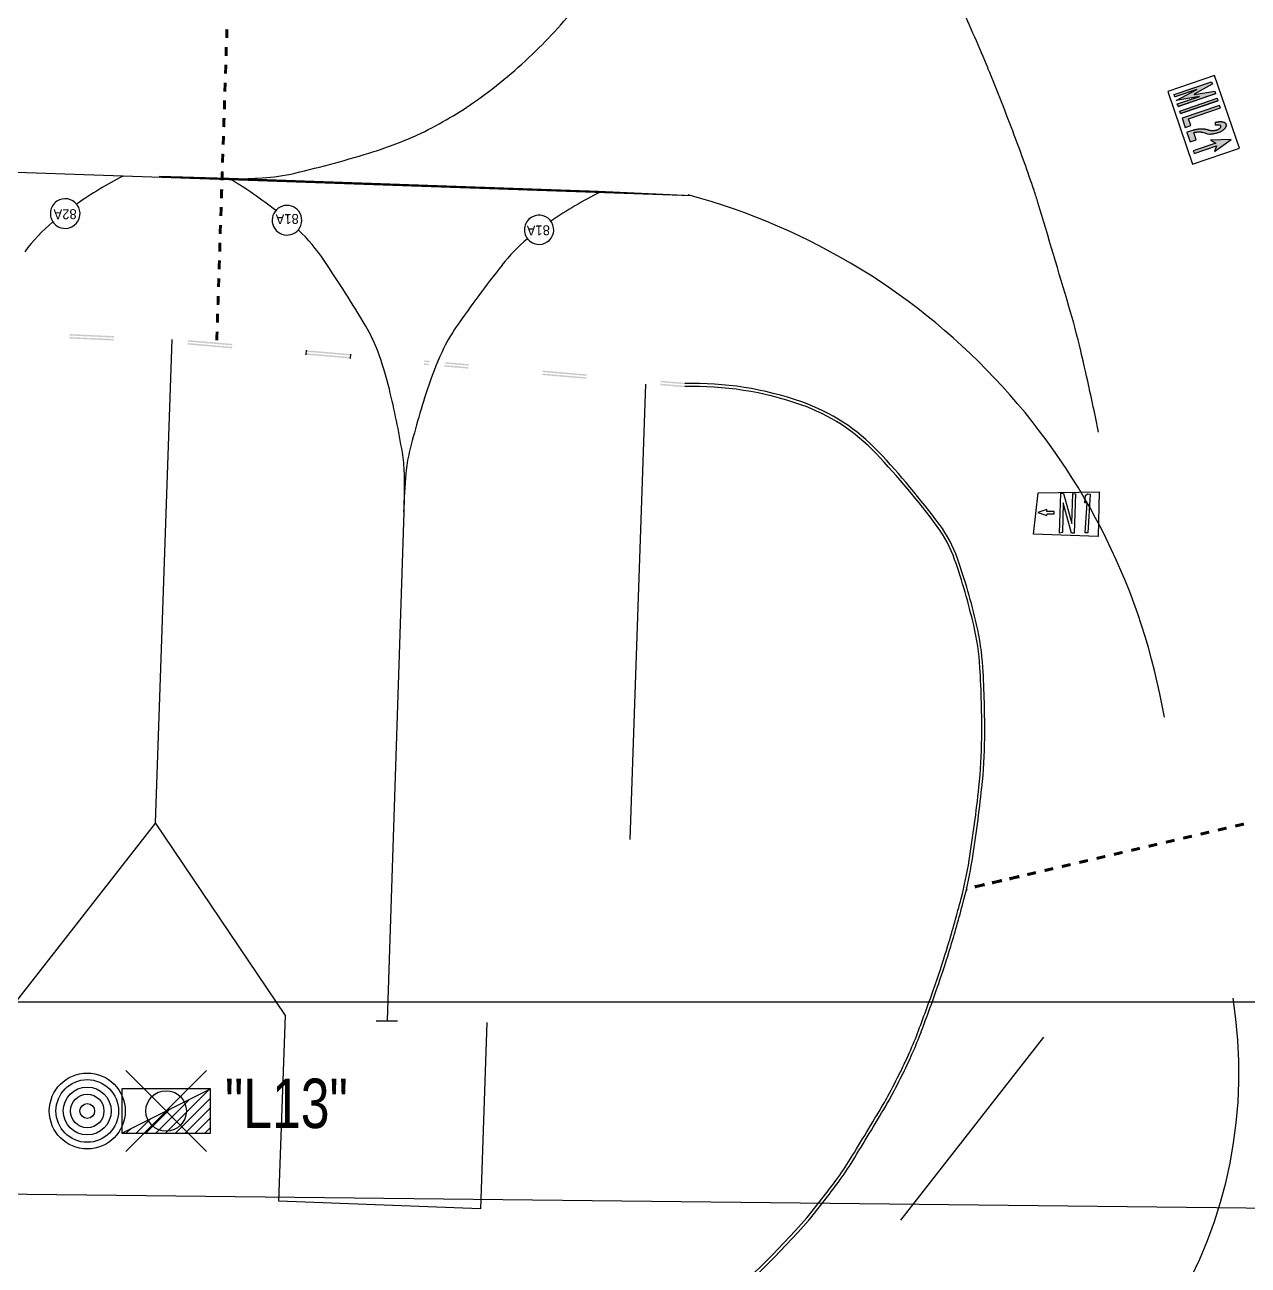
# Model space of a CAD drawing. Header units: millimetres. Extents: x 1358 to 1865, y 706 to 1003.
# Drawn here: x 1764.22 to 1794.43, y 877.49 to 908.12 of the extents above; entities that cross this region are included whole.
import ezdxf

# ---------------------------------------------------------------- set-up
doc = ezdxf.new("R2010")
doc.units = ezdxf.units.MM
doc.header["$PDMODE"] = 35
doc.linetypes.add('HIDDEN', pattern=[9.525, 6.35, -3.175])
for name, color, linetype in [('L-燈具圖', 7, 'Continuous'), ('建築', 7, 'Continuous'), ('文字', 6, 'Continuous'), ('既設管線', 1, 'HIDDEN'), ('電氣設備', 161, 'Continuous')]:
    doc.layers.add(name, color=color, linetype=linetype)
doc.styles.add('AE', font='romans.shx', dxfattribs={"bigfont": 'chineset.shx'})
doc.styles.add('ChinaText', font='')
doc.styles.add('新細明體', font='')
doc.styles.get('ChinaText').set_extended_font_data('新細明體')
doc.styles.get('新細明體').set_extended_font_data('新細明體')

# ---------------------------------------------------------------- blocks, each defined once
blk = doc.blocks.new('GN02D2D')
at = {"color": 0, "linetype": 'ByBlock'}
for p, q in [((-300, 0), (300, 300)), ((-300, 300), (-300, 0)), ((300, 300), (-300, 300)), ((-3.4, 0), (293.2, 296.6)), ((300, 0), (300, 300)), ((-69.7, 0), (160.6, 230.3)), ((62.9, 0), (300, 237.1)), ((129.2, 0), (300, 170.8)), ((-202.3, 0), (-104.6, 97.7)), ((-136, 0), (28, 164)), ((195.5, 0), (300, 104.5)), ((-300, 0), (300, 0)), ((-268.6, 0), (-237.1, 31.4)), ((261.8, 0), (300, 38.2))]:
    blk.add_line(p, q, dxfattribs=at)
blk.add_point((0, 150), dxfattribs=at)
at = {"color": 0, "linetype": 'ByBlock', "style": 'AE', "flags": 1}
blk.add_attdef('KENCAD', (0, 0), '', height=1, dxfattribs=at)
blk = doc.blocks.new('L-15M環架高桅桿A')
at = {"layer": 'L-燈具圖', "color": 211}
for radius in [3.49, 2.88, 2.2, 1.54, 0.678]:
    blk.add_circle((0, 0), radius, dxfattribs=at)

msp = doc.modelspace()

# ---------------------------------------------------------------- hatches: boundary and pattern name
at = {"layer": '建築', "ltscale": 1000}
h = msp.add_hatch(color=256, dxfattribs=at)
h.paths.add_polyline_path([(1769.211, 908.009), (1769.175, 908.01), (1769.168, 907.79), (1769.204, 907.789)])
h.paths.add_polyline_path([(1769.248, 908.008), (1769.211, 908.009), (1769.204, 907.789), (1769.241, 907.788)])
for points in [[(1769.232, 907.565), (1769.158, 907.567), (1769.151, 907.348, -0.00065), (1769.188, 907.347), (1769.224, 907.345)], [(1769.203, 906.687), (1769.129, 906.689), (1769.122, 906.47, -0.00065), (1769.159, 906.468), (1769.195, 906.467)], [(1769.174, 905.808), (1769.1, 905.81), (1769.093, 905.591, -0.00065), (1769.13, 905.59), (1769.166, 905.588)], [(1769.144, 904.93), (1769.071, 904.932), (1769.064, 904.713, -0.00065), (1769.101, 904.711), (1769.137, 904.71)], [(1769.115, 904.051), (1769.042, 904.054), (1769.035, 903.834, -0.00065), (1769.072, 903.833), (1769.108, 903.831)], [(1769.086, 903.173), (1769.013, 903.175), (1769.006, 902.956, -0.00065), (1769.042, 902.954), (1769.079, 902.953)]]:
    msp.add_hatch(color=256, dxfattribs=at).paths.add_polyline_path(points)
h = msp.add_hatch(color=256, dxfattribs=at)
h.paths.add_polyline_path([(1769.183, 907.13), (1769.146, 907.132), (1769.139, 906.912), (1769.175, 906.911)])
h.paths.add_polyline_path([(1769.219, 907.129), (1769.183, 907.13), (1769.175, 906.911), (1769.212, 906.91)])
h = msp.add_hatch(color=256, dxfattribs=at)
h.paths.add_polyline_path([(1792.762, 905.927), (1792.742, 905.987), (1793.666, 906.302), (1793.686, 906.242)])
h.paths.add_polyline_path([(1793.626, 906.417), (1793.625, 906.416), (1792.704, 906.103), (1792.702, 906.104), (1792.682, 906.163), (1792.684, 906.163), (1793.227, 906.348), (1793.229, 906.349), (1793.229, 906.349), (1793.227, 906.349), (1792.655, 906.249), (1792.653, 906.248), (1792.652, 906.248), (1792.654, 906.249), (1793.164, 906.518), (1793.164, 906.518), (1793.162, 906.517), (1792.625, 906.335), (1792.623, 906.336), (1792.603, 906.394), (1792.604, 906.395), (1793.526, 906.709), (1793.528, 906.709), (1793.548, 906.648), (1793.547, 906.648), (1793.544, 906.647), (1793.102, 906.401), (1793.1, 906.4), (1793.101, 906.4), (1793.103, 906.4), (1793.606, 906.477), (1793.606, 906.477), (1793.626, 906.419)])
h.paths.add_polyline_path([(1793.726, 906.127), (1792.801, 905.812), (1792.88, 905.581), (1793.019, 905.628), (1792.96, 905.799), (1793.746, 906.066)])
h.paths.add_polyline_path([(1793.617, 905.701), (1793.617, 905.693), (1793.618, 905.685), (1793.619, 905.676), (1793.619, 905.671), (1793.619, 905.668), (1793.62, 905.665), (1793.62, 905.66), (1793.62, 905.657), (1793.62, 905.655), (1793.621, 905.649), (1793.621, 905.646), (1793.621, 905.644), (1793.621, 905.643), (1793.623, 905.642), (1793.632, 905.644), (1793.641, 905.645), (1793.648, 905.646), (1793.656, 905.647), (1793.663, 905.648), (1793.672, 905.648), (1793.69, 905.649), (1793.697, 905.648), (1793.704, 905.647), (1793.709, 905.647), (1793.714, 905.646), (1793.72, 905.644), (1793.74, 905.635), (1793.743, 905.631), (1793.747, 905.627), (1793.75, 905.619), (1793.752, 905.61), (1793.752, 905.604), (1793.752, 905.601), (1793.751, 905.596), (1793.748, 905.588), (1793.745, 905.583), (1793.743, 905.578), (1793.739, 905.573), (1793.737, 905.569), (1793.734, 905.566), (1793.73, 905.562), (1793.724, 905.554), (1793.721, 905.551), (1793.713, 905.544), (1793.709, 905.54), (1793.704, 905.537), (1793.697, 905.532), (1793.691, 905.529), (1793.683, 905.526), (1793.676, 905.523), (1793.671, 905.521), (1793.663, 905.517), (1793.656, 905.515), (1793.65, 905.513), (1793.645, 905.511), (1793.637, 905.509), (1793.631, 905.507), (1793.625, 905.506), (1793.621, 905.505), (1793.612, 905.503), (1793.606, 905.501), (1793.599, 905.5), (1793.594, 905.5), (1793.592, 905.499), (1793.581, 905.498), (1793.573, 905.498), (1793.562, 905.497), (1793.544, 905.497), (1793.537, 905.497), (1793.522, 905.499), (1793.508, 905.501), (1793.497, 905.503), (1793.484, 905.506), (1793.471, 905.51), (1793.464, 905.512), (1793.449, 905.516), (1793.435, 905.52), (1793.422, 905.524), (1793.404, 905.528), (1793.392, 905.531), (1793.387, 905.532), (1793.382, 905.533), (1793.377, 905.534), (1793.367, 905.535), (1793.363, 905.536), (1793.358, 905.537), (1793.354, 905.537), (1793.35, 905.538), (1793.342, 905.539), (1793.334, 905.54), (1793.326, 905.54), (1793.315, 905.541), (1793.301, 905.542), (1793.292, 905.542), (1793.276, 905.542), (1793.258, 905.542), (1793.255, 905.542), (1793.244, 905.541), (1793.239, 905.541), (1793.215, 905.539), (1793.195, 905.536), (1793.181, 905.534), (1793.171, 905.533), (1793.165, 905.532), (1793.153, 905.53), (1793.144, 905.528), (1793.14, 905.527), (1793.133, 905.526), (1793.127, 905.524), (1793.125, 905.524), (1793.116, 905.522), (1793.11, 905.521), (1793.104, 905.519), (1793.097, 905.518), (1793.091, 905.516), (1793.085, 905.515), (1793.075, 905.512), (1793.071, 905.511), (1793.069, 905.51), (1792.921, 905.463), (1792.92, 905.462), (1792.921, 905.46), (1793.001, 905.225), (1793.002, 905.224), (1793.148, 905.274), (1793.148, 905.276), (1793.087, 905.455), (1793.087, 905.456), (1793.089, 905.456), (1793.091, 905.457), (1793.093, 905.457), (1793.106, 905.46), (1793.115, 905.462), (1793.133, 905.465), (1793.145, 905.467), (1793.154, 905.468), (1793.162, 905.469), (1793.177, 905.471), (1793.199, 905.472), (1793.208, 905.472), (1793.217, 905.472), (1793.23, 905.472), (1793.259, 905.47), (1793.272, 905.468), (1793.301, 905.463), (1793.339, 905.454), (1793.404, 905.434), (1793.43, 905.427), (1793.445, 905.424), (1793.474, 905.42), (1793.484, 905.42), (1793.502, 905.42), (1793.526, 905.422), (1793.549, 905.425), (1793.573, 905.428), (1793.595, 905.432), (1793.623, 905.438), (1793.64, 905.442), (1793.663, 905.449), (1793.678, 905.454), (1793.693, 905.459), (1793.719, 905.469), (1793.737, 905.476), (1793.763, 905.489), (1793.772, 905.494), (1793.784, 905.501), (1793.8, 905.511), (1793.812, 905.519), (1793.817, 905.522), (1793.829, 905.532), (1793.832, 905.534), (1793.833, 905.535), (1793.835, 905.536), (1793.84, 905.541), (1793.841, 905.542), (1793.844, 905.545), (1793.847, 905.547), (1793.85, 905.55), (1793.854, 905.554), (1793.855, 905.555), (1793.859, 905.559), (1793.863, 905.565), (1793.866, 905.568), (1793.869, 905.572), (1793.871, 905.575), (1793.873, 905.578), (1793.876, 905.581), (1793.879, 905.587), (1793.881, 905.591), (1793.883, 905.593), (1793.884, 905.597), (1793.887, 905.602), (1793.889, 905.607), (1793.89, 905.611), (1793.891, 905.615), (1793.892, 905.616), (1793.893, 905.623), (1793.894, 905.626), (1793.894, 905.629), (1793.894, 905.632), (1793.894, 905.636), (1793.894, 905.639), (1793.894, 905.644), (1793.894, 905.647), (1793.893, 905.65), (1793.892, 905.654), (1793.892, 905.655), (1793.891, 905.659), (1793.889, 905.663), (1793.886, 905.669), (1793.883, 905.673), (1793.88, 905.678), (1793.874, 905.684), (1793.865, 905.691), (1793.852, 905.699), (1793.848, 905.701), (1793.832, 905.708), (1793.817, 905.712), (1793.806, 905.714), (1793.801, 905.715), (1793.797, 905.716), (1793.792, 905.716), (1793.784, 905.717), (1793.78, 905.718), (1793.773, 905.718), (1793.77, 905.719), (1793.766, 905.719), (1793.759, 905.719), (1793.753, 905.719), (1793.747, 905.719), (1793.741, 905.719), (1793.735, 905.719), (1793.729, 905.719), (1793.724, 905.719), (1793.721, 905.718), (1793.715, 905.718), (1793.705, 905.717), (1793.697, 905.716), (1793.69, 905.715), (1793.685, 905.715), (1793.673, 905.713), (1793.668, 905.712), (1793.659, 905.711), (1793.657, 905.71), (1793.648, 905.709), (1793.644, 905.708), (1793.635, 905.706), (1793.631, 905.705), (1793.622, 905.703), (1793.618, 905.702)])
h.paths.add_polyline_path([(1793.088, 904.97), (1793.099, 904.938), (1793.654, 905.127), (1793.597, 904.989), (1794.012, 905.285), (1793.503, 905.266), (1793.632, 905.191), (1793.077, 905.002)])
h = msp.add_hatch(color=256, dxfattribs=at)
h.paths.add_polyline_path([(1769.154, 906.252), (1769.117, 906.253), (1769.11, 906.033), (1769.147, 906.032)])
h.paths.add_polyline_path([(1769.19, 906.251), (1769.154, 906.252), (1769.147, 906.032), (1769.183, 906.031)])
h = msp.add_hatch(color=256, dxfattribs=at)
h.paths.add_polyline_path([(1769.139, 905.813), (1769.103, 905.814), (1769.096, 905.594), (1769.132, 905.593)])
h.paths.add_polyline_path([(1769.176, 905.811), (1769.139, 905.813), (1769.132, 905.593), (1769.169, 905.592)])
h = msp.add_hatch(color=256, dxfattribs=at)
h.paths.add_polyline_path([(1769.125, 905.373), (1769.088, 905.375), (1769.081, 905.155), (1769.118, 905.154)])
h.paths.add_polyline_path([(1769.162, 905.372), (1769.125, 905.373), (1769.118, 905.154), (1769.154, 905.153)])
h = msp.add_hatch(color=256, dxfattribs=at)
h.paths.add_polyline_path([(1769.096, 904.495), (1769.06, 904.496), (1769.052, 904.276), (1769.089, 904.275)])
h.paths.add_polyline_path([(1769.133, 904.494), (1769.096, 904.495), (1769.089, 904.275), (1769.126, 904.274)])
h = msp.add_hatch(color=256, dxfattribs=at)
h.paths.add_polyline_path([(1769.082, 904.056), (1769.045, 904.057), (1769.038, 903.837), (1769.075, 903.836)])
h.paths.add_polyline_path([(1769.118, 904.054), (1769.082, 904.056), (1769.075, 903.836), (1769.111, 903.835)])
h = msp.add_hatch(color=256, dxfattribs=at)
h.paths.add_polyline_path([(1769.067, 903.616), (1769.031, 903.618), (1769.024, 903.398), (1769.06, 903.397)])
h.paths.add_polyline_path([(1769.104, 903.615), (1769.067, 903.616), (1769.06, 903.397), (1769.097, 903.396)])
h = msp.add_hatch(color=256, dxfattribs=at)
h.paths.add_polyline_path([(1769.039, 902.738), (1769.002, 902.739), (1768.995, 902.519), (1769.031, 902.518)])
h.paths.add_polyline_path([(1769.075, 902.737), (1769.039, 902.738), (1769.031, 902.518), (1769.068, 902.517)])
h = msp.add_hatch(color=256, dxfattribs=at)
h.paths.add_polyline_path([(1769.024, 902.299), (1768.988, 902.3), (1768.98, 902.08), (1769.017, 902.079)])
h.paths.add_polyline_path([(1769.061, 902.297), (1769.024, 902.299), (1769.017, 902.079), (1769.054, 902.078)])
h = msp.add_hatch(color=256, dxfattribs=at)
h.paths.add_polyline_path([(1769.01, 901.859), (1768.973, 901.861), (1768.966, 901.641), (1769.003, 901.64)])
h.paths.add_polyline_path([(1769.046, 901.858), (1769.01, 901.859), (1769.003, 901.64), (1769.039, 901.639)])
h = msp.add_hatch(color=256, dxfattribs=at)
h.paths.add_polyline_path([(1768.995, 901.42), (1768.959, 901.421), (1768.952, 901.202), (1768.988, 901.201)])
h.paths.add_polyline_path([(1769.032, 901.419), (1768.995, 901.42), (1768.988, 901.201), (1769.025, 901.199)])
h = msp.add_hatch(color=256, dxfattribs=at)
h.paths.add_polyline_path([(1768.981, 900.981), (1768.944, 900.982), (1768.937, 900.762), (1768.974, 900.761)])
h.paths.add_polyline_path([(1769.018, 900.98), (1768.981, 900.981), (1768.974, 900.761), (1769.01, 900.76)])
h = msp.add_hatch(color=256, dxfattribs=at)
h.paths.add_polyline_path([(1766.421, 900.43), (1765.323, 900.48), (1765.321, 900.444), (1766.419, 900.393)])
h.paths.add_polyline_path([(1765.32, 900.407), (1765.318, 900.37), (1766.416, 900.32), (1766.417, 900.357)])
h = msp.add_hatch(color=256, dxfattribs=at)
h.paths.add_polyline_path([(1768.247, 900.331), (1768.244, 900.294), (1769.339, 900.2), (1769.342, 900.237)])
h.paths.add_polyline_path([(1768.241, 900.258), (1768.238, 900.221), (1769.333, 900.127), (1769.336, 900.164)])
h = msp.add_hatch(color=256, dxfattribs=at)
h.paths.add_polyline_path([(1768.967, 900.542), (1768.93, 900.543), (1768.923, 900.323), (1768.959, 900.322)])
h.paths.add_polyline_path([(1769.003, 900.54), (1768.967, 900.542), (1768.959, 900.322), (1768.996, 900.321)])
h = msp.add_hatch(color=256, dxfattribs=at)
h.paths.add_polyline_path([(1771.167, 900.08), (1771.163, 900.043), (1772.258, 899.949), (1772.261, 899.986)])
h.paths.add_polyline_path([(1771.16, 900.007), (1771.157, 899.97), (1772.252, 899.876), (1772.255, 899.913)])
h = msp.add_hatch(color=256, dxfattribs=at)
h.paths.add_polyline_path([(1774.582, 899.713), (1774.569, 899.677), (1775.171, 899.626), (1775.174, 899.662)])
h.paths.add_polyline_path([(1774.185, 899.71), (1774.198, 899.746), (1774.079, 899.756), (1774.076, 899.72)])
h.paths.add_polyline_path([(1774.608, 899.784), (1774.595, 899.749), (1775.177, 899.699), (1775.18, 899.735)])
h.paths.add_polyline_path([(1774.211, 899.782), (1774.224, 899.817), (1774.086, 899.829), (1774.083, 899.793)])
h = msp.add_hatch(color=256, dxfattribs=at)
h.paths.add_polyline_path([(1777.005, 899.578), (1777.002, 899.542), (1778.096, 899.448), (1778.099, 899.484)])
h.paths.add_polyline_path([(1776.998, 899.505), (1776.995, 899.469), (1778.09, 899.375), (1778.093, 899.411)])
h = msp.add_hatch(color=256, dxfattribs=at)
h.paths.add_polyline_path([(1780.517, 899.166), (1780.517, 899.203), (1779.918, 899.254), (1779.914, 899.218)])
h.paths.add_polyline_path([(1780.516, 899.24), (1780.516, 899.276), (1779.924, 899.327), (1779.921, 899.291)])
h = msp.add_hatch(color=256, dxfattribs=at)
h.paths.add_polyline_path([(1793.898, 888.28), (1793.889, 888.316), (1793.675, 888.266), (1793.684, 888.23)])
h.paths.add_polyline_path([(1793.906, 888.245), (1793.898, 888.28), (1793.684, 888.23), (1793.692, 888.195)])
h = msp.add_hatch(color=256, dxfattribs=at)
h.paths.add_polyline_path([(1794.326, 888.38), (1794.317, 888.416), (1794.103, 888.366), (1794.112, 888.33)])
h.paths.add_polyline_path([(1794.334, 888.344), (1794.326, 888.38), (1794.112, 888.33), (1794.12, 888.295)])
h = msp.add_hatch(color=256, dxfattribs=at)
h.paths.add_polyline_path([(1792.614, 887.98), (1792.606, 888.016), (1792.392, 887.966), (1792.4, 887.93)])
h.paths.add_polyline_path([(1792.622, 887.945), (1792.614, 887.98), (1792.4, 887.93), (1792.408, 887.895)])
h = msp.add_hatch(color=256, dxfattribs=at)
h.paths.add_polyline_path([(1793.042, 888.08), (1793.033, 888.116), (1792.819, 888.066), (1792.828, 888.03)])
h.paths.add_polyline_path([(1793.05, 888.045), (1793.042, 888.08), (1792.828, 888.03), (1792.836, 887.995)])
h = msp.add_hatch(color=256, dxfattribs=at)
h.paths.add_polyline_path([(1793.47, 888.18), (1793.461, 888.216), (1793.247, 888.166), (1793.256, 888.13)])
h.paths.add_polyline_path([(1793.478, 888.145), (1793.47, 888.18), (1793.256, 888.13), (1793.264, 888.095)])
h = msp.add_hatch(color=256, dxfattribs=at)
h.paths.add_polyline_path([(1791.33, 887.681), (1791.322, 887.716), (1791.108, 887.666), (1791.116, 887.631)])
h.paths.add_polyline_path([(1791.338, 887.645), (1791.33, 887.681), (1791.116, 887.631), (1791.124, 887.595)])
h = msp.add_hatch(color=256, dxfattribs=at)
h.paths.add_polyline_path([(1791.758, 887.781), (1791.75, 887.816), (1791.536, 887.766), (1791.544, 887.731)])
h.paths.add_polyline_path([(1791.766, 887.745), (1791.758, 887.781), (1791.544, 887.731), (1791.552, 887.695)])
h = msp.add_hatch(color=256, dxfattribs=at)
h.paths.add_polyline_path([(1792.186, 887.88), (1792.178, 887.916), (1791.964, 887.866), (1791.972, 887.831)])
h.paths.add_polyline_path([(1792.194, 887.845), (1792.186, 887.88), (1791.972, 887.831), (1791.98, 887.795)])
h = msp.add_hatch(color=256, dxfattribs=at)
h.paths.add_polyline_path([(1790.046, 887.381), (1790.038, 887.416), (1789.824, 887.367), (1789.832, 887.331)])
h.paths.add_polyline_path([(1790.054, 887.345), (1790.046, 887.381), (1789.832, 887.331), (1789.84, 887.295)])
h = msp.add_hatch(color=256, dxfattribs=at)
h.paths.add_polyline_path([(1790.474, 887.481), (1790.466, 887.516), (1790.252, 887.466), (1790.26, 887.431)])
h.paths.add_polyline_path([(1790.482, 887.445), (1790.474, 887.481), (1790.26, 887.431), (1790.268, 887.395)])
h = msp.add_hatch(color=256, dxfattribs=at)
h.paths.add_polyline_path([(1790.902, 887.581), (1790.894, 887.616), (1790.68, 887.566), (1790.688, 887.531)])
h.paths.add_polyline_path([(1790.91, 887.545), (1790.902, 887.581), (1790.688, 887.531), (1790.696, 887.495)])
h = msp.add_hatch(color=256, dxfattribs=at)
h.paths.add_polyline_path([(1788.762, 887.081), (1788.754, 887.117), (1788.54, 887.067), (1788.548, 887.031)])
h.paths.add_polyline_path([(1788.77, 887.045), (1788.762, 887.081), (1788.548, 887.031), (1788.556, 886.995)])
h = msp.add_hatch(color=256, dxfattribs=at)
h.paths.add_polyline_path([(1789.19, 887.181), (1789.182, 887.217), (1788.968, 887.167), (1788.976, 887.131)])
h.paths.add_polyline_path([(1789.198, 887.145), (1789.19, 887.181), (1788.976, 887.131), (1788.984, 887.095)])
h = msp.add_hatch(color=256, dxfattribs=at)
h.paths.add_polyline_path([(1789.618, 887.281), (1789.61, 887.317), (1789.396, 887.267), (1789.404, 887.231)])
h.paths.add_polyline_path([(1789.626, 887.245), (1789.618, 887.281), (1789.404, 887.231), (1789.412, 887.195)])
h = msp.add_hatch(color=256, dxfattribs=at)
h.paths.add_polyline_path([(1787.906, 886.881), (1787.898, 886.917), (1787.684, 886.867), (1787.692, 886.831)])
h.paths.add_polyline_path([(1787.915, 886.846), (1787.906, 886.881), (1787.692, 886.831), (1787.701, 886.796)])
h = msp.add_hatch(color=256, dxfattribs=at)
h.paths.add_polyline_path([(1788.334, 886.981), (1788.326, 887.017), (1788.112, 886.967), (1788.12, 886.931)])
h.paths.add_polyline_path([(1788.342, 886.945), (1788.334, 886.981), (1788.12, 886.931), (1788.128, 886.895)])

# ---------------------------------------------------------------- linework, layer by layer
at = {"color": 5, "linetype": 'ByBlock'}
msp.add_lwpolyline([(1511.587, 883.992), (1798.346, 883.992), (1798.346, 857.67), (1511.587, 857.67)], close=True, dxfattribs=at)
at = {"layer": '建築', "ltscale": 1000}
for p, q in [((1780.683, 903.894, -0.309), (1667.211, 907.807, -0.309)), ((1793.603, 906.864, -0.309), (1792.448, 906.471, -0.309)), ((1792.604, 906.395, -0.309), (1793.526, 906.709, -0.309)), ((1793.526, 906.709, -0.309), (1793.528, 906.709, -0.309)), ((1793.528, 906.709, -0.309), (1793.548, 906.648, -0.309)), ((1794.216, 905.067, -0.309), (1793.603, 906.864, -0.309)), ((1792.448, 906.471, -0.309), (1793.06, 904.674, -0.309)), ((1792.603, 906.394, -0.309), (1792.604, 906.395, -0.309)), ((1792.623, 906.336, -0.309), (1792.603, 906.394, -0.309)), ((1793.162, 906.517, -0.309), (1792.625, 906.335, -0.309)), ((1792.654, 906.249, -0.309), (1793.164, 906.518, -0.309)), ((1792.702, 906.102, -0.309), (1793.626, 906.417, -0.309)), ((1793.625, 906.416, -0.309), (1792.704, 906.103, -0.309)), ((1793.102, 906.401, -0.309), (1793.1, 906.4, -0.309)), ((1793.1, 906.4, -0.309), (1793.101, 906.4, -0.309)), ((1793.101, 906.4, -0.309), (1793.103, 906.4, -0.309)), ((1793.544, 906.647, -0.309), (1793.102, 906.401, -0.309)), ((1793.103, 906.4, -0.309), (1793.606, 906.477, -0.309)), ((1793.164, 906.518, -0.309), (1793.162, 906.517, -0.309)), ((1793.164, 906.518, -0.309), (1793.164, 906.518, -0.309)), ((1793.547, 906.648, -0.309), (1793.544, 906.647, -0.309)), ((1793.548, 906.648, -0.309), (1793.547, 906.648, -0.309)), ((1793.547, 906.648, -0.309), (1793.547, 906.648, -0.309)), ((1793.547, 906.648, -0.309), (1793.547, 906.648, -0.309)), ((1793.606, 906.477, -0.309), (1793.606, 906.477, -0.309)), ((1793.606, 906.477, -0.309), (1793.626, 906.419, -0.309)), ((1793.626, 906.417, -0.309), (1793.625, 906.416, -0.309)), ((1793.626, 906.419, -0.309), (1793.626, 906.417, -0.309)), ((1793.626, 906.417, -0.309), (1793.626, 906.417, -0.309)), ((1792.625, 906.335, -0.309), (1792.623, 906.336, -0.309)), ((1792.652, 906.248, -0.309), (1792.654, 906.249, -0.309)), ((1792.653, 906.248, -0.309), (1792.652, 906.248, -0.309)), ((1792.655, 906.249, -0.309), (1792.653, 906.248, -0.309)), ((1793.227, 906.349, -0.309), (1792.655, 906.249, -0.309)), ((1792.702, 906.104, -0.309), (1792.682, 906.163, -0.309)), ((1792.682, 906.163, -0.309), (1792.684, 906.163, -0.309)), ((1792.684, 906.163, -0.309), (1793.227, 906.348, -0.309)), ((1792.704, 906.103, -0.309), (1792.702, 906.104, -0.309)), ((1792.742, 905.987, -0.309), (1793.666, 906.302, -0.309)), ((1792.742, 905.987, -0.309), (1793.666, 906.302, -0.309)), ((1792.761, 905.927, -0.309), (1793.686, 906.242, -0.309)), ((1793.686, 906.242, -0.309), (1792.762, 905.927, -0.309)), ((1793.726, 906.127, -0.309), (1792.801, 905.812, -0.309)), ((1792.96, 905.799, -0.309), (1793.746, 906.066, -0.309)), ((1793.227, 906.348, -0.309), (1793.229, 906.349, -0.309)), ((1793.229, 906.349, -0.309), (1793.227, 906.349, -0.309)), ((1793.229, 906.349, -0.309), (1793.229, 906.349, -0.309)), ((1793.666, 906.302, -0.309), (1793.686, 906.242, -0.309)), ((1793.746, 906.066, -0.309), (1793.726, 906.127, -0.309)), ((1792.762, 905.927, -0.309), (1792.742, 905.987, -0.309)), ((1792.801, 905.812, -0.309), (1792.88, 905.581, -0.309)), ((1793.019, 905.628, -0.309), (1792.96, 905.799, -0.309)), ((1792.88, 905.581, -0.309), (1793.019, 905.628, -0.309)), ((1792.921, 905.463, -0.309), (1792.92, 905.462, -0.309)), ((1792.92, 905.462, -0.309), (1792.921, 905.46, -0.309)), ((1793.069, 905.51, -0.309), (1792.921, 905.463, -0.309)), ((1792.921, 905.46, -0.309), (1793.001, 905.225, -0.309)), ((1793.071, 905.511, -0.309), (1793.069, 905.51, -0.309)), ((1793.075, 905.512, -0.309), (1793.071, 905.511, -0.309)), ((1793.085, 905.515, -0.309), (1793.075, 905.512, -0.309)), ((1793.091, 905.516, -0.309), (1793.085, 905.515, -0.309)), ((1793.087, 905.455, -0.309), (1793.087, 905.456, -0.309)), ((1793.087, 905.456, -0.309), (1793.089, 905.456, -0.309)), ((1793.148, 905.276, -0.309), (1793.087, 905.455, -0.309)), ((1793.089, 905.456, -0.309), (1793.091, 905.457, -0.309)), ((1793.097, 905.518, -0.309), (1793.091, 905.516, -0.309)), ((1793.091, 905.457, -0.309), (1793.093, 905.457, -0.309)), ((1793.093, 905.457, -0.309), (1793.106, 905.46, -0.309)), ((1793.104, 905.519, -0.309), (1793.097, 905.518, -0.309)), ((1793.11, 905.521, -0.309), (1793.104, 905.519, -0.309)), ((1793.106, 905.46, -0.309), (1793.115, 905.462, -0.309)), ((1793.116, 905.522, -0.309), (1793.11, 905.521, -0.309)), ((1793.115, 905.462, -0.309), (1793.133, 905.465, -0.309)), ((1793.125, 905.524, -0.309), (1793.116, 905.522, -0.309)), ((1793.127, 905.524, -0.309), (1793.125, 905.524, -0.309)), ((1793.133, 905.526, -0.309), (1793.127, 905.524, -0.309)), ((1793.14, 905.527, -0.309), (1793.133, 905.526, -0.309)), ((1793.133, 905.465, -0.309), (1793.145, 905.467, -0.309)), ((1793.144, 905.528, -0.309), (1793.14, 905.527, -0.309)), ((1793.153, 905.53, -0.309), (1793.144, 905.528, -0.309)), ((1793.145, 905.467, -0.309), (1793.154, 905.468, -0.309)), ((1793.165, 905.532, -0.309), (1793.153, 905.53, -0.309)), ((1793.154, 905.468, -0.309), (1793.162, 905.469, -0.309)), ((1793.162, 905.469, -0.309), (1793.177, 905.471, -0.309)), ((1793.171, 905.533, -0.309), (1793.165, 905.532, -0.309)), ((1793.181, 905.534, -0.309), (1793.171, 905.533, -0.309)), ((1793.177, 905.471, -0.309), (1793.199, 905.472, -0.309)), ((1793.195, 905.536, -0.309), (1793.181, 905.534, -0.309)), ((1793.215, 905.539, -0.309), (1793.195, 905.536, -0.309)), ((1793.199, 905.472, -0.309), (1793.208, 905.472, -0.309)), ((1793.208, 905.472, -0.309), (1793.217, 905.472, -0.309)), ((1793.239, 905.541, -0.309), (1793.215, 905.539, -0.309)), ((1793.217, 905.472, -0.309), (1793.23, 905.472, -0.309)), ((1793.23, 905.472, -0.309), (1793.259, 905.47, -0.309)), ((1793.244, 905.541, -0.309), (1793.239, 905.541, -0.309)), ((1793.255, 905.542, -0.309), (1793.244, 905.541, -0.309)), ((1793.258, 905.542, -0.309), (1793.255, 905.542, -0.309)), ((1793.276, 905.542, -0.309), (1793.258, 905.542, -0.309)), ((1793.259, 905.47, -0.309), (1793.272, 905.468, -0.309)), ((1793.272, 905.468, -0.309), (1793.301, 905.463, -0.309)), ((1793.292, 905.542, -0.309), (1793.276, 905.542, -0.309)), ((1793.301, 905.542, -0.309), (1793.292, 905.542, -0.309)), ((1793.315, 905.541, -0.309), (1793.301, 905.542, -0.309)), ((1793.301, 905.463, -0.309), (1793.339, 905.454, -0.309)), ((1793.326, 905.54, -0.309), (1793.315, 905.541, -0.309)), ((1793.334, 905.54, -0.309), (1793.326, 905.54, -0.309)), ((1793.326, 905.54, -0.309), (1793.326, 905.54, -0.309)), ((1793.342, 905.539, -0.309), (1793.334, 905.54, -0.309)), ((1793.339, 905.454, -0.309), (1793.404, 905.434, -0.309)), ((1793.35, 905.538, -0.309), (1793.342, 905.539, -0.309)), ((1793.354, 905.537, -0.309), (1793.35, 905.538, -0.309)), ((1793.358, 905.537, -0.309), (1793.354, 905.537, -0.309)), ((1793.363, 905.536, -0.309), (1793.358, 905.537, -0.309)), ((1793.367, 905.535, -0.309), (1793.363, 905.536, -0.309)), ((1793.377, 905.534, -0.309), (1793.367, 905.535, -0.309)), ((1793.382, 905.533, -0.309), (1793.377, 905.534, -0.309)), ((1793.387, 905.532, -0.309), (1793.382, 905.533, -0.309)), ((1793.392, 905.531, -0.309), (1793.387, 905.532, -0.309)), ((1793.404, 905.528, -0.309), (1793.392, 905.531, -0.309)), ((1793.422, 905.524, -0.309), (1793.404, 905.528, -0.309)), ((1793.435, 905.52, -0.309), (1793.422, 905.524, -0.309)), ((1793.449, 905.516, -0.309), (1793.435, 905.52, -0.309)), ((1793.464, 905.512, -0.309), (1793.449, 905.516, -0.309)), ((1793.471, 905.51, -0.309), (1793.464, 905.512, -0.309)), ((1793.484, 905.506, -0.309), (1793.471, 905.51, -0.309)), ((1793.497, 905.503, -0.309), (1793.484, 905.506, -0.309)), ((1793.508, 905.501, -0.309), (1793.497, 905.503, -0.309)), ((1793.522, 905.499, -0.309), (1793.508, 905.501, -0.309)), ((1793.537, 905.497, -0.309), (1793.522, 905.499, -0.309)), ((1793.544, 905.497, -0.309), (1793.537, 905.497, -0.309)), ((1793.562, 905.497, -0.309), (1793.544, 905.497, -0.309)), ((1793.573, 905.498, -0.309), (1793.562, 905.497, -0.309)), ((1793.581, 905.498, -0.309), (1793.573, 905.498, -0.309)), ((1793.592, 905.499, -0.309), (1793.581, 905.498, -0.309)), ((1793.594, 905.5, -0.309), (1793.592, 905.499, -0.309)), ((1793.599, 905.5, -0.309), (1793.594, 905.5, -0.309)), ((1793.606, 905.501, -0.309), (1793.599, 905.5, -0.309)), ((1793.612, 905.503, -0.309), (1793.606, 905.501, -0.309)), ((1793.621, 905.505, -0.309), (1793.612, 905.503, -0.309)), ((1793.618, 905.702, -0.309), (1793.617, 905.701, -0.309)), ((1793.617, 905.701, -0.309), (1793.617, 905.693, -0.309)), ((1793.617, 905.701, -0.309), (1793.617, 905.701, -0.309)), ((1793.617, 905.693, -0.309), (1793.618, 905.685, -0.309)), ((1793.622, 905.703, -0.309), (1793.618, 905.702, -0.309)), ((1793.618, 905.685, -0.309), (1793.619, 905.676, -0.309)), ((1793.619, 905.676, -0.309), (1793.619, 905.671, -0.309)), ((1793.619, 905.671, -0.309), (1793.619, 905.668, -0.309)), ((1793.619, 905.668, -0.309), (1793.62, 905.665, -0.309)), ((1793.62, 905.665, -0.309), (1793.62, 905.66, -0.309)), ((1793.62, 905.66, -0.309), (1793.62, 905.657, -0.309)), ((1793.62, 905.657, -0.309), (1793.62, 905.655, -0.309)), ((1793.62, 905.655, -0.309), (1793.621, 905.649, -0.309)), ((1793.621, 905.649, -0.309), (1793.621, 905.646, -0.309)), ((1793.621, 905.646, -0.309), (1793.621, 905.644, -0.309)), ((1793.621, 905.644, -0.309), (1793.621, 905.643, -0.309)), ((1793.621, 905.643, -0.309), (1793.623, 905.642, -0.309)), ((1793.625, 905.506, -0.309), (1793.621, 905.505, -0.309)), ((1793.631, 905.705, -0.309), (1793.622, 905.703, -0.309)), ((1793.623, 905.642, -0.309), (1793.632, 905.644, -0.309)), ((1793.631, 905.507, -0.309), (1793.625, 905.506, -0.309)), ((1793.635, 905.706, -0.309), (1793.631, 905.705, -0.309)), ((1793.637, 905.509, -0.309), (1793.631, 905.507, -0.309)), ((1793.632, 905.644, -0.309), (1793.641, 905.645, -0.309)), ((1793.644, 905.708, -0.309), (1793.635, 905.706, -0.309)), ((1793.645, 905.511, -0.309), (1793.637, 905.509, -0.309)), ((1793.641, 905.645, -0.309), (1793.648, 905.646, -0.309)), ((1793.648, 905.709, -0.309), (1793.644, 905.708, -0.309)), ((1793.65, 905.513, -0.309), (1793.645, 905.511, -0.309)), ((1793.657, 905.71, -0.309), (1793.648, 905.709, -0.309)), ((1793.648, 905.646, -0.309), (1793.656, 905.647, -0.309)), ((1793.656, 905.515, -0.309), (1793.65, 905.513, -0.309)), ((1793.656, 905.647, -0.309), (1793.663, 905.648, -0.309)), ((1793.663, 905.517, -0.309), (1793.656, 905.515, -0.309)), ((1793.659, 905.711, -0.309), (1793.657, 905.71, -0.309)), ((1793.668, 905.712, -0.309), (1793.659, 905.711, -0.309)), ((1793.663, 905.648, -0.309), (1793.672, 905.648, -0.309)), ((1793.671, 905.521, -0.309), (1793.663, 905.517, -0.309)), ((1793.663, 905.449, -0.309), (1793.678, 905.454, -0.309)), ((1793.673, 905.713, -0.309), (1793.668, 905.712, -0.309)), ((1793.676, 905.523, -0.309), (1793.671, 905.521, -0.309)), ((1793.672, 905.648, -0.309), (1793.69, 905.649, -0.309)), ((1793.685, 905.715, -0.309), (1793.673, 905.713, -0.309)), ((1793.683, 905.526, -0.309), (1793.676, 905.523, -0.309)), ((1793.678, 905.454, -0.309), (1793.693, 905.459, -0.309)), ((1793.691, 905.529, -0.309), (1793.683, 905.526, -0.309)), ((1793.69, 905.715, -0.309), (1793.685, 905.715, -0.309)), ((1793.697, 905.716, -0.309), (1793.69, 905.715, -0.309)), ((1793.69, 905.649, -0.309), (1793.697, 905.648, -0.309)), ((1793.697, 905.532, -0.309), (1793.691, 905.529, -0.309)), ((1793.693, 905.459, -0.309), (1793.719, 905.469, -0.309)), ((1793.705, 905.717, -0.309), (1793.697, 905.716, -0.309)), ((1793.697, 905.648, -0.309), (1793.704, 905.647, -0.309)), ((1793.704, 905.537, -0.309), (1793.697, 905.532, -0.309)), ((1793.704, 905.647, -0.309), (1793.709, 905.647, -0.309)), ((1793.709, 905.54, -0.309), (1793.704, 905.537, -0.309)), ((1793.715, 905.718, -0.309), (1793.705, 905.717, -0.309)), ((1793.709, 905.647, -0.309), (1793.714, 905.646, -0.309)), ((1793.713, 905.544, -0.309), (1793.709, 905.54, -0.309)), ((1793.721, 905.551, -0.309), (1793.713, 905.544, -0.309)), ((1793.714, 905.646, -0.309), (1793.72, 905.644, -0.309)), ((1793.721, 905.718, -0.309), (1793.715, 905.718, -0.309)), ((1793.719, 905.469, -0.309), (1793.737, 905.476, -0.309)), ((1793.72, 905.644, -0.309), (1793.74, 905.635, -0.309)), ((1793.724, 905.719, -0.309), (1793.721, 905.718, -0.309)), ((1793.724, 905.554, -0.309), (1793.721, 905.551, -0.309)), ((1793.729, 905.719, -0.309), (1793.724, 905.719, -0.309)), ((1793.73, 905.562, -0.309), (1793.724, 905.554, -0.309)), ((1793.735, 905.719, -0.309), (1793.729, 905.719, -0.309)), ((1793.734, 905.566, -0.309), (1793.73, 905.562, -0.309)), ((1793.737, 905.569, -0.309), (1793.734, 905.566, -0.309)), ((1793.741, 905.719, -0.309), (1793.735, 905.719, -0.309)), ((1793.739, 905.573, -0.309), (1793.737, 905.569, -0.309)), ((1793.737, 905.476, -0.309), (1793.763, 905.489, -0.309)), ((1793.743, 905.578, -0.309), (1793.739, 905.573, -0.309)), ((1793.74, 905.635, -0.309), (1793.743, 905.631, -0.309)), ((1793.747, 905.719, -0.309), (1793.741, 905.719, -0.309)), ((1793.743, 905.631, -0.309), (1793.747, 905.627, -0.309)), ((1793.745, 905.583, -0.309), (1793.743, 905.578, -0.309)), ((1793.748, 905.588, -0.309), (1793.745, 905.583, -0.309)), ((1793.753, 905.719, -0.309), (1793.747, 905.719, -0.309)), ((1793.747, 905.627, -0.309), (1793.75, 905.619, -0.309)), ((1793.751, 905.596, -0.309), (1793.748, 905.588, -0.309)), ((1793.75, 905.619, -0.309), (1793.752, 905.61, -0.309)), ((1793.752, 905.601, -0.309), (1793.751, 905.596, -0.309)), ((1793.752, 905.61, -0.309), (1793.752, 905.604, -0.309)), ((1793.752, 905.604, -0.309), (1793.752, 905.601, -0.309)), ((1793.759, 905.719, -0.309), (1793.753, 905.719, -0.309)), ((1793.766, 905.719, -0.309), (1793.759, 905.719, -0.309)), ((1793.763, 905.489, -0.309), (1793.772, 905.494, -0.309)), ((1793.77, 905.719, -0.309), (1793.766, 905.719, -0.309)), ((1793.773, 905.718, -0.309), (1793.77, 905.719, -0.309)), ((1793.772, 905.494, -0.309), (1793.784, 905.501, -0.309)), ((1793.78, 905.718, -0.309), (1793.773, 905.718, -0.309)), ((1793.784, 905.717, -0.309), (1793.78, 905.718, -0.309)), ((1793.792, 905.716, -0.309), (1793.784, 905.717, -0.309)), ((1793.784, 905.501, -0.309), (1793.8, 905.511, -0.309)), ((1793.797, 905.716, -0.309), (1793.792, 905.716, -0.309)), ((1793.801, 905.715, -0.309), (1793.797, 905.716, -0.309)), ((1793.8, 905.511, -0.309), (1793.812, 905.519, -0.309)), ((1793.806, 905.714, -0.309), (1793.801, 905.715, -0.309)), ((1793.817, 905.712, -0.309), (1793.806, 905.714, -0.309)), ((1793.812, 905.519, -0.309), (1793.817, 905.522, -0.309)), ((1793.832, 905.708, -0.309), (1793.817, 905.712, -0.309)), ((1793.817, 905.522, -0.309), (1793.829, 905.532, -0.309)), ((1793.829, 905.532, -0.309), (1793.832, 905.534, -0.309)), ((1793.848, 905.701, -0.309), (1793.832, 905.708, -0.309)), ((1793.832, 905.534, -0.309), (1793.833, 905.535, -0.309)), ((1793.833, 905.535, -0.309), (1793.835, 905.536, -0.309)), ((1793.835, 905.536, -0.309), (1793.84, 905.541, -0.309)), ((1793.84, 905.541, -0.309), (1793.841, 905.542, -0.309)), ((1793.841, 905.542, -0.309), (1793.844, 905.545, -0.309)), ((1793.844, 905.545, -0.309), (1793.847, 905.547, -0.309)), ((1793.847, 905.547, -0.309), (1793.85, 905.55, -0.309)), ((1793.852, 905.699, -0.309), (1793.848, 905.701, -0.309)), ((1793.85, 905.55, -0.309), (1793.854, 905.554, -0.309)), ((1793.865, 905.691, -0.309), (1793.852, 905.699, -0.309)), ((1793.854, 905.554, -0.309), (1793.855, 905.555, -0.309)), ((1793.855, 905.555, -0.309), (1793.859, 905.559, -0.309)), ((1793.859, 905.559, -0.309), (1793.863, 905.565, -0.309)), ((1793.863, 905.565, -0.309), (1793.866, 905.568, -0.309)), ((1793.874, 905.684, -0.309), (1793.865, 905.691, -0.309)), ((1793.866, 905.568, -0.309), (1793.869, 905.572, -0.309)), ((1793.869, 905.572, -0.309), (1793.871, 905.575, -0.309)), ((1793.871, 905.575, -0.309), (1793.873, 905.578, -0.309)), ((1793.873, 905.578, -0.309), (1793.876, 905.581, -0.309)), ((1793.88, 905.678, -0.309), (1793.874, 905.684, -0.309)), ((1793.876, 905.581, -0.309), (1793.879, 905.587, -0.309)), ((1793.879, 905.587, -0.309), (1793.881, 905.591, -0.309)), ((1793.883, 905.673, -0.309), (1793.88, 905.678, -0.309)), ((1793.881, 905.591, -0.309), (1793.883, 905.593, -0.309)), ((1793.886, 905.669, -0.309), (1793.883, 905.673, -0.309)), ((1793.883, 905.593, -0.309), (1793.884, 905.597, -0.309)), ((1793.884, 905.597, -0.309), (1793.887, 905.602, -0.309)), ((1793.889, 905.663, -0.309), (1793.886, 905.669, -0.309)), ((1793.887, 905.602, -0.309), (1793.889, 905.607, -0.309)), ((1793.891, 905.659, -0.309), (1793.889, 905.663, -0.309)), ((1793.889, 905.607, -0.309), (1793.89, 905.611, -0.309)), ((1793.89, 905.611, -0.309), (1793.891, 905.615, -0.309)), ((1793.892, 905.655, -0.309), (1793.891, 905.659, -0.309)), ((1793.891, 905.615, -0.309), (1793.892, 905.616, -0.309)), ((1793.892, 905.654, -0.309), (1793.892, 905.655, -0.309)), ((1793.893, 905.65, -0.309), (1793.892, 905.654, -0.309)), ((1793.892, 905.616, -0.309), (1793.893, 905.623, -0.309)), ((1793.894, 905.647, -0.309), (1793.893, 905.65, -0.309)), ((1793.893, 905.623, -0.309), (1793.894, 905.626, -0.309)), ((1793.894, 905.644, -0.309), (1793.894, 905.647, -0.309)), ((1793.894, 905.639, -0.309), (1793.894, 905.644, -0.309)), ((1793.894, 905.636, -0.309), (1793.894, 905.639, -0.309)), ((1793.894, 905.632, -0.309), (1793.894, 905.636, -0.309)), ((1793.894, 905.629, -0.309), (1793.894, 905.632, -0.309)), ((1793.894, 905.626, -0.309), (1793.894, 905.629, -0.309)), ((1793.001, 905.225, -0.309), (1793.002, 905.224, -0.309)), ((1793.002, 905.224, -0.309), (1793.148, 905.274, -0.309)), ((1793.632, 905.191, -0.309), (1793.077, 905.002, -0.309)), ((1793.148, 905.274, -0.309), (1793.148, 905.276, -0.309)), ((1793.404, 905.434, -0.309), (1793.43, 905.427, -0.309)), ((1793.43, 905.427, -0.309), (1793.445, 905.424, -0.309)), ((1793.445, 905.424, -0.309), (1793.474, 905.42, -0.309)), ((1793.474, 905.42, -0.309), (1793.484, 905.42, -0.309)), ((1793.484, 905.42, -0.309), (1793.502, 905.42, -0.309)), ((1793.502, 905.42, -0.309), (1793.526, 905.422, -0.309)), ((1794.012, 905.285, -0.309), (1793.503, 905.266, -0.309)), ((1793.503, 905.266, -0.309), (1793.632, 905.191, -0.309)), ((1793.526, 905.422, -0.309), (1793.549, 905.425, -0.309)), ((1793.549, 905.425, -0.309), (1793.573, 905.428, -0.309)), ((1793.573, 905.428, -0.309), (1793.595, 905.432, -0.309)), ((1793.595, 905.432, -0.309), (1793.623, 905.438, -0.309)), ((1793.597, 904.989, -0.309), (1794.012, 905.285, -0.309)), ((1793.623, 905.438, -0.309), (1793.64, 905.442, -0.309)), ((1793.64, 905.442, -0.309), (1793.663, 905.449, -0.309)), ((1793.06, 904.674, -0.309), (1794.216, 905.067, -0.309)), ((1793.077, 905.002, -0.309), (1793.088, 904.97, -0.309)), ((1793.088, 904.97, -0.309), (1793.099, 904.938, -0.309)), ((1793.099, 904.938, -0.309), (1793.654, 905.127, -0.309)), ((1793.654, 905.127, -0.309), (1793.597, 904.989, -0.309)), ((1769.254, 904.323, -0.309), (1767.537, 904.372, -0.309)), ((1769.293, 904.305, -0.309), (1767.575, 904.354, -0.309)), ((1778.386, 904, -0.309), (1769.254, 904.323, -0.309)), ((1778.424, 903.983, -0.309), (1769.293, 904.305, -0.309)), ((1780.683, 903.894, -0.309), (1778.386, 904, -0.309)), ((1780.683, 903.894, -0.309), (1778.424, 903.983, -0.309)), ((1767.449, 888.413, -0.309), (1767.857, 900.346, -0.309)), ((1771.167, 900.08, -0.309), (1771.157, 899.97, -0.309)), ((1772.261, 899.986, -0.309), (1772.252, 899.876, -0.309)), ((1790.292, 899.985, -0.309), (1790.292, 899.985, -0.309)), ((1779.546, 899.239, -244.22), (1779.16, 888.002, -244.22)), ((1789.248, 896.561, -0.309), (1790.756, 896.586, -0.309)), ((1790.756, 896.586, -0.309), (1790.726, 895.482, -0.309)), ((1789.131, 895.539, -0.309), (1789.248, 896.561, -0.309)), ((1789.77, 895.562, -0.309), (1789.802, 896.547, -0.309)), ((1789.802, 896.547, -0.309), (1789.874, 896.543, -0.309)), ((1789.864, 896.309, -0.309), (1789.844, 895.576, -0.309)), ((1790.07, 895.56, -0.309), (1789.864, 896.309, -0.309)), ((1789.874, 896.543, -0.309), (1790.08, 895.805, -0.309)), ((1790.08, 895.805, -0.309), (1790.101, 896.541, -0.309)), ((1790.101, 896.541, -0.309), (1790.166, 896.533, -0.309)), ((1790.166, 896.533, -0.309), (1790.138, 895.563, -0.309)), ((1790.402, 896.316, -0.309), (1790.415, 896.493, -0.309)), ((1790.458, 896.316, -0.309), (1790.402, 896.316, -0.309)), ((1790.408, 895.571, -0.309), (1790.458, 896.316, -0.309)), ((1790.415, 896.493, -0.309), (1790.461, 896.534, -0.309)), ((1790.461, 896.534, -0.309), (1790.533, 896.528, -0.309)), ((1790.533, 896.528, -0.309), (1790.474, 895.575, -0.309)), ((1773.578, 896.085, -0.309), (1773.164, 883.528, -0.309)), ((1789.46, 896.148, -0.309), (1789.236, 896.077, -0.309)), ((1789.236, 896.077, -0.309), (1789.46, 896, -0.309)), ((1789.458, 896.1, -0.309), (1789.46, 896.148, -0.309)), ((1789.637, 896.099, -0.309), (1789.458, 896.1, -0.309)), ((1789.46, 896, -0.309), (1789.465, 896.041, -0.309)), ((1789.465, 896.041, -0.309), (1789.641, 896.037, -0.309)), ((1789.641, 896.037, -0.309), (1789.637, 896.099, -0.309)), ((1790.726, 895.482, -0.309), (1789.131, 895.539, -0.309)), ((1789.844, 895.576, -0.309), (1789.77, 895.562, -0.309)), ((1790.138, 895.563, -0.309), (1790.07, 895.56, -0.309)), ((1790.474, 895.575, -0.309), (1790.408, 895.571, -0.309)), ((1767.449, 888.413, -244.22), (1763.924, 883.901, -244.22)), ((1770.655, 883.652, -244.22), (1767.449, 888.413, -244.22)), ((1788.754, 887.117, -0.309), (1788.77, 887.045, -0.309)), ((1787.47, 886.817, -0.309), (1787.487, 886.746, -0.309)), ((1787.47, 886.817, -0.309), (1787.487, 886.746, -0.309)), ((1787.47, 886.817, -0.309), (1787.487, 886.746, -0.309)), ((1787.47, 886.817, -0.309), (1787.487, 886.746, -0.309)), ((1787.684, 886.867, -0.309), (1787.701, 886.796, -0.309)), ((1787.898, 886.917, -0.309), (1787.915, 886.846, -0.309)), ((1787.898, 886.917, -0.309), (1787.915, 886.846, -0.309)), ((1788.112, 886.967, -0.309), (1788.128, 886.895, -0.309)), ((1788.326, 887.017, -0.309), (1788.342, 886.945, -0.309)), ((1788.54, 887.067, -0.309), (1788.556, 886.995, -0.309)), ((1770.493, 879.069, -244.22), (1770.655, 883.652, -244.22)), ((1773.421, 883.516, -0.309), (1772.898, 883.515, -0.309)), ((1773.408, 883.509, -0.309), (1772.919, 883.522, -0.309)), ((1775.626, 883.48, -244.22), (1775.472, 878.875, -244.22)), ((1789.378, 883.118, -244.22), (1785.844, 878.595, -244.22)), ((1775.472, 878.875, -244.22), (1770.493, 879.069, -244.22))]:
    msp.add_line(p, q, dxfattribs=at)
for centre, radius, start, end in [((1768.672, 915.851, -0.309), 11.701, 313.6708, 322.5173), ((1768.672, 915.851, -0.309), 11.701, 313.6708, 322.5173), ((1768.672, 915.851, -0.309), 11.701, 313.6708, 322.5173), ((1745.711, 889.56, -0.309), 45.765, 22.4523, 24.5648), ((1768.195, 916.351, -0.309), 12.393, 304.98, 313.6708), ((1768.195, 916.351, -0.309), 12.393, 304.98, 313.6708), ((1768.195, 916.351, -0.309), 12.393, 304.98, 313.6708), ((1734.754, 885.032, -0.309), 57.62, 20.69285, 22.45229), ((1770.151, 913.554, -0.309), 8.98, 294.7666, 304.98), ((1770.151, 913.554, -0.309), 8.98, 294.7666, 304.98), ((1770.151, 913.554, -0.309), 8.98, 294.7666, 304.98), ((1770.173, 913.508, -0.309), 8.929, 287.3626, 294.7666), ((1770.173, 913.508, -0.309), 8.929, 287.3626, 294.7666), ((1770.173, 913.508, -0.309), 8.929, 287.3626, 294.7666), ((1752.429, 891.708, -0.309), 38.726, 18.5467, 20.6928), ((1764.617, 931.277, -0.309), 27.546, 283.1491, 287.3626), ((1764.617, 931.277, -0.309), 27.546, 283.1491, 287.3626), ((1764.617, 931.277, -0.309), 27.546, 283.1491, 287.3626), ((1771.393, 895.196, -0.309), 10.341, 117.3398, 124.7674), ((1769.217, 918.357, -0.309), 14.048, 267.9031, 273.5338), ((1769.217, 918.357, -0.309), 14.048, 267.9031, 273.5338), ((1769.217, 918.357, -0.309), 14.048, 267.9031, 273.5338), ((1763.897, 895.273, -0.309), 10.521, 51.7104, 59.1469), ((1769.786, 909.151, -0.309), 4.825, 273.5338, 283.1491), ((1769.786, 909.151, -0.309), 4.825, 273.5338, 283.1491), ((1769.786, 909.151, -0.309), 4.825, 273.5338, 283.1491), ((1783.075, 894.696, -0.309), 10.386, 116.6031, 124.3739), ((1779.639, 900.837, -0.309), 10.026, 16.7438, 18.5467), ((1765.216, 903.455, -0.309), 0.366, 124.1423, 219.7861), ((1765.216, 903.455, -0.309), 0.366, 219.7861, 124.1423), ((1770.692, 903.29, -0.309), 0.366, 37.0938, 320.6136), ((1776.374, 888.251, -0.309), 16.226, 9.8231, 74.9052), ((1097.08, 695.491, -0.309), 722.805, 16.531462, 16.743783), ((1770.692, 903.29, -0.309), 0.366, 320.6136, 37.0938), ((1776.919, 903.054, -0.309), 0.362, 116.5394, 217.9205), ((1776.919, 903.054, -0.309), 0.362, 217.9205, 116.5394), ((1767.879, 899.758, -0.309), 4.583, 130.3432, 143.0314), ((1767.654, 899.608, -0.309), 4.785, 34.1479, 46.0828), ((1767.654, 899.608, -0.309), 4.785, 34.1479, 46.0828), ((1779.655, 899.294, -0.309), 4.656, 130.4954, 141.663), ((1779.655, 899.294, -0.309), 4.656, 130.4954, 141.663), ((1746.485, 885.25, -0.309), 30.363, 30.5347, 34.1479), ((1746.485, 885.25, -0.309), 30.363, 30.5347, 34.1479), ((1799.261, 883.79, -0.309), 29.651, 141.663, 145.3279), ((1799.261, 883.79, -0.309), 29.651, 141.663, 145.3279), ((1771.102, 895.548, -0.309), 19.72, 13.2465, 16.5315), ((1769.279, 898.695, -0.309), 3.9, 20.4415, 30.5347), ((1769.279, 898.695, -0.309), 3.9, 20.4415, 30.5347), ((1778.279, 898.303, -0.309), 4.139, 145.3279, 155.148), ((1778.279, 898.303, -0.309), 4.139, 145.3279, 155.148), ((1765.066, 897.125, -0.309), 8.396, 13.7314, 20.4415), ((1765.066, 897.125, -0.309), 8.396, 13.7314, 20.4415), ((1782.258, 896.46, -0.309), 8.524, 155.148, 161.9543), ((1782.258, 896.46, -0.309), 8.524, 155.148, 161.9543), ((1726.639, 885.082, -0.309), 65.398, 11.44279, 13.24647), ((1751.812, 893.886, -0.309), 22.039, 9.5912, 13.7314), ((1751.812, 893.886, -0.309), 22.039, 9.5912, 13.7314), ((1794.528, 892.462, -0.309), 21.429, 161.9543, 166.2455), ((1794.528, 892.462, -0.309), 21.429, 161.9543, 166.2455), ((1780.723, 891.143, -0.309), 8.118, 70.6995, 91.4637), ((1780.723, 891.143, -0.309), 8.044, 70.6995, 91.4637), ((1781.829, 894.302, -0.309), 4.698, 43.3781, 70.6995), ((1781.829, 894.302, -0.309), 4.771, 43.3781, 70.6995), ((1769.956, 896.952, -0.309), 3.638, 1.364, 9.5912), ((1769.956, 896.952, -0.309), 3.638, 1.364, 9.5912), ((1777.126, 896.722, -0.309), 3.513, 166.2455, 174.7539), ((1777.126, 896.722, -0.309), 3.513, 166.2455, 174.7539), ((1770.87, 883.947, -0.309), 19.775, 36.5735, 43.3781), ((1770.87, 883.947, -0.309), 19.848, 36.5735, 43.3781), ((1785.488, 895.954, -0.309), 11.91, 174.7539, 179.372), ((1785.488, 895.954, -0.309), 11.91, 174.7539, 179.372), ((1761.445, 896.749, -0.309), 12.152, 356.865, 1.364), ((1761.445, 896.749, -0.309), 12.152, 356.865, 1.364), ((1784.297, 893.909, -0.309), 3.056, 19.2066, 36.5735), ((1784.297, 893.909, -0.309), 3.129, 19.2066, 36.5735), ((1772.075, 889.651, -0.309), 15.998, 13.1525, 19.2066), ((1772.075, 889.651, -0.309), 16.072, 13.1525, 19.2066), ((1781.578, 891.872, -0.309), 6.24, 3.4514, 13.1525), ((1781.578, 891.872, -0.309), 6.313, 3.4514, 13.1525), ((1762.414, 890.716, -0.309), 25.439, 359.5254, 3.4514), ((1762.414, 890.716, -0.309), 25.512, 359.5254, 3.4514), ((1775.405, 890.608, -0.309), 12.447, 353.9118, 359.5254), ((1775.405, 890.608, -0.309), 12.52, 353.9118, 359.5254), ((1753.06, 892.991, -0.309), 34.918, 350.9295, 353.9118), ((1753.06, 892.991, -0.309), 34.991, 350.9295, 353.9118), ((1777.753, 889.049, -0.309), 9.913, 345.3308, 350.9295), ((1777.753, 889.049, -0.309), 9.986, 345.3308, 350.9295), ((1754.875, 895.038, -0.309), 33.562, 343.2747, 345.3308), ((1754.875, 895.038, -0.309), 33.635, 343.2747, 345.3308), ((1765.182, 891.941, -0.309), 22.799, 340.78, 343.2747), ((1765.182, 891.941, -0.309), 22.873, 340.78, 343.2747), ((1742.412, 899.879, -0.309), 46.913, 339.2802, 340.78), ((1742.412, 899.879, -0.309), 46.986, 339.2802, 340.78), ((1782.755, 882.25, -0.309), 11.451, 288.43, 9.2067), ((1776.384, 887.029, -0.309), 10.593, 336.1235, 339.2802), ((1776.384, 887.029, -0.309), 10.666, 336.1235, 339.2802), ((1774.808, 887.727, -0.309), 12.316, 333.7057, 336.1235), ((1774.808, 887.727, -0.309), 12.39, 333.7057, 336.1235), ((1766.584, 891.79, -0.309), 21.489, 331.8752, 333.7057), ((1766.584, 891.79, -0.309), 21.562, 331.8752, 333.7057), ((1781.185, 883.986, -0.309), 4.933, 329.1084, 331.8752), ((1781.185, 883.986, -0.309), 5.006, 329.1084, 331.8752), ((1600.006, 992.383, -0.309), 216.063, 328.69031, 329.10835), ((1600.006, 992.383, -0.309), 216.136, 328.69031, 329.10835), ((1778.647, 883.726, -0.309), 6.972, 323.5093, 328.6903), ((1778.647, 883.726, -0.309), 7.046, 323.5093, 328.6903), ((1764.908, 893.889, -0.309), 24.061, 320.721, 323.5093), ((1764.908, 893.889, -0.309), 24.134, 320.721, 323.5093), ((1765.919, 894.201, -0.309), 23.493, 285.9784, 318.5705), ((1765.98, 894.065, -0.309), 23.431, 285.928, 318.7293)]:
    msp.add_arc(centre, radius, start, end, dxfattribs=at)
at = {"layer": '既設管線', "ltscale": 1000}
msp.add_line((1739.521, 879.518), (1827.87, 878.522, 0.191), dxfattribs=at)

# ---------------------------------------------------------------- block references
at = {"layer": 'L-燈具圖', "xscale": 0.2685712448479035, "yscale": 0.2685712448479035, "zscale": 0.2685712448479035}
msp.add_blockref('L-15M環架高桅桿A', (1765.76, 881.294, -0.096), dxfattribs=at)
at = {"layer": '電氣設備', "ltscale": 1000, "xscale": 0.003662335157052394, "yscale": 0.003662335157052394, "zscale": 0.02441556771344576}
msp.add_blockref('GN02D2D', (1767.709, 880.745, -0.096), dxfattribs=at)

# ---------------------------------------------------------------- texts
at = {"layer": '建築', "ltscale": 1000, "style": 'ChinaText'}
for s, p in [('82A', (1765.497, 903.565, -0.309)), ('81A', (1770.982, 903.446, -0.309)), ('81A', (1777.184, 903.166, -0.309))]:
    msp.add_text(s, height=0.2442, rotation=180.8807, dxfattribs=at).set_placement(p)
at = {"layer": '文字', "style": '新細明體', "width": 0.8}
msp.add_text('"L13"', height=1.2208, dxfattribs=at).set_placement((1769.159, 880.872, -0.536))

doc.saveas('drawing.dxf')
